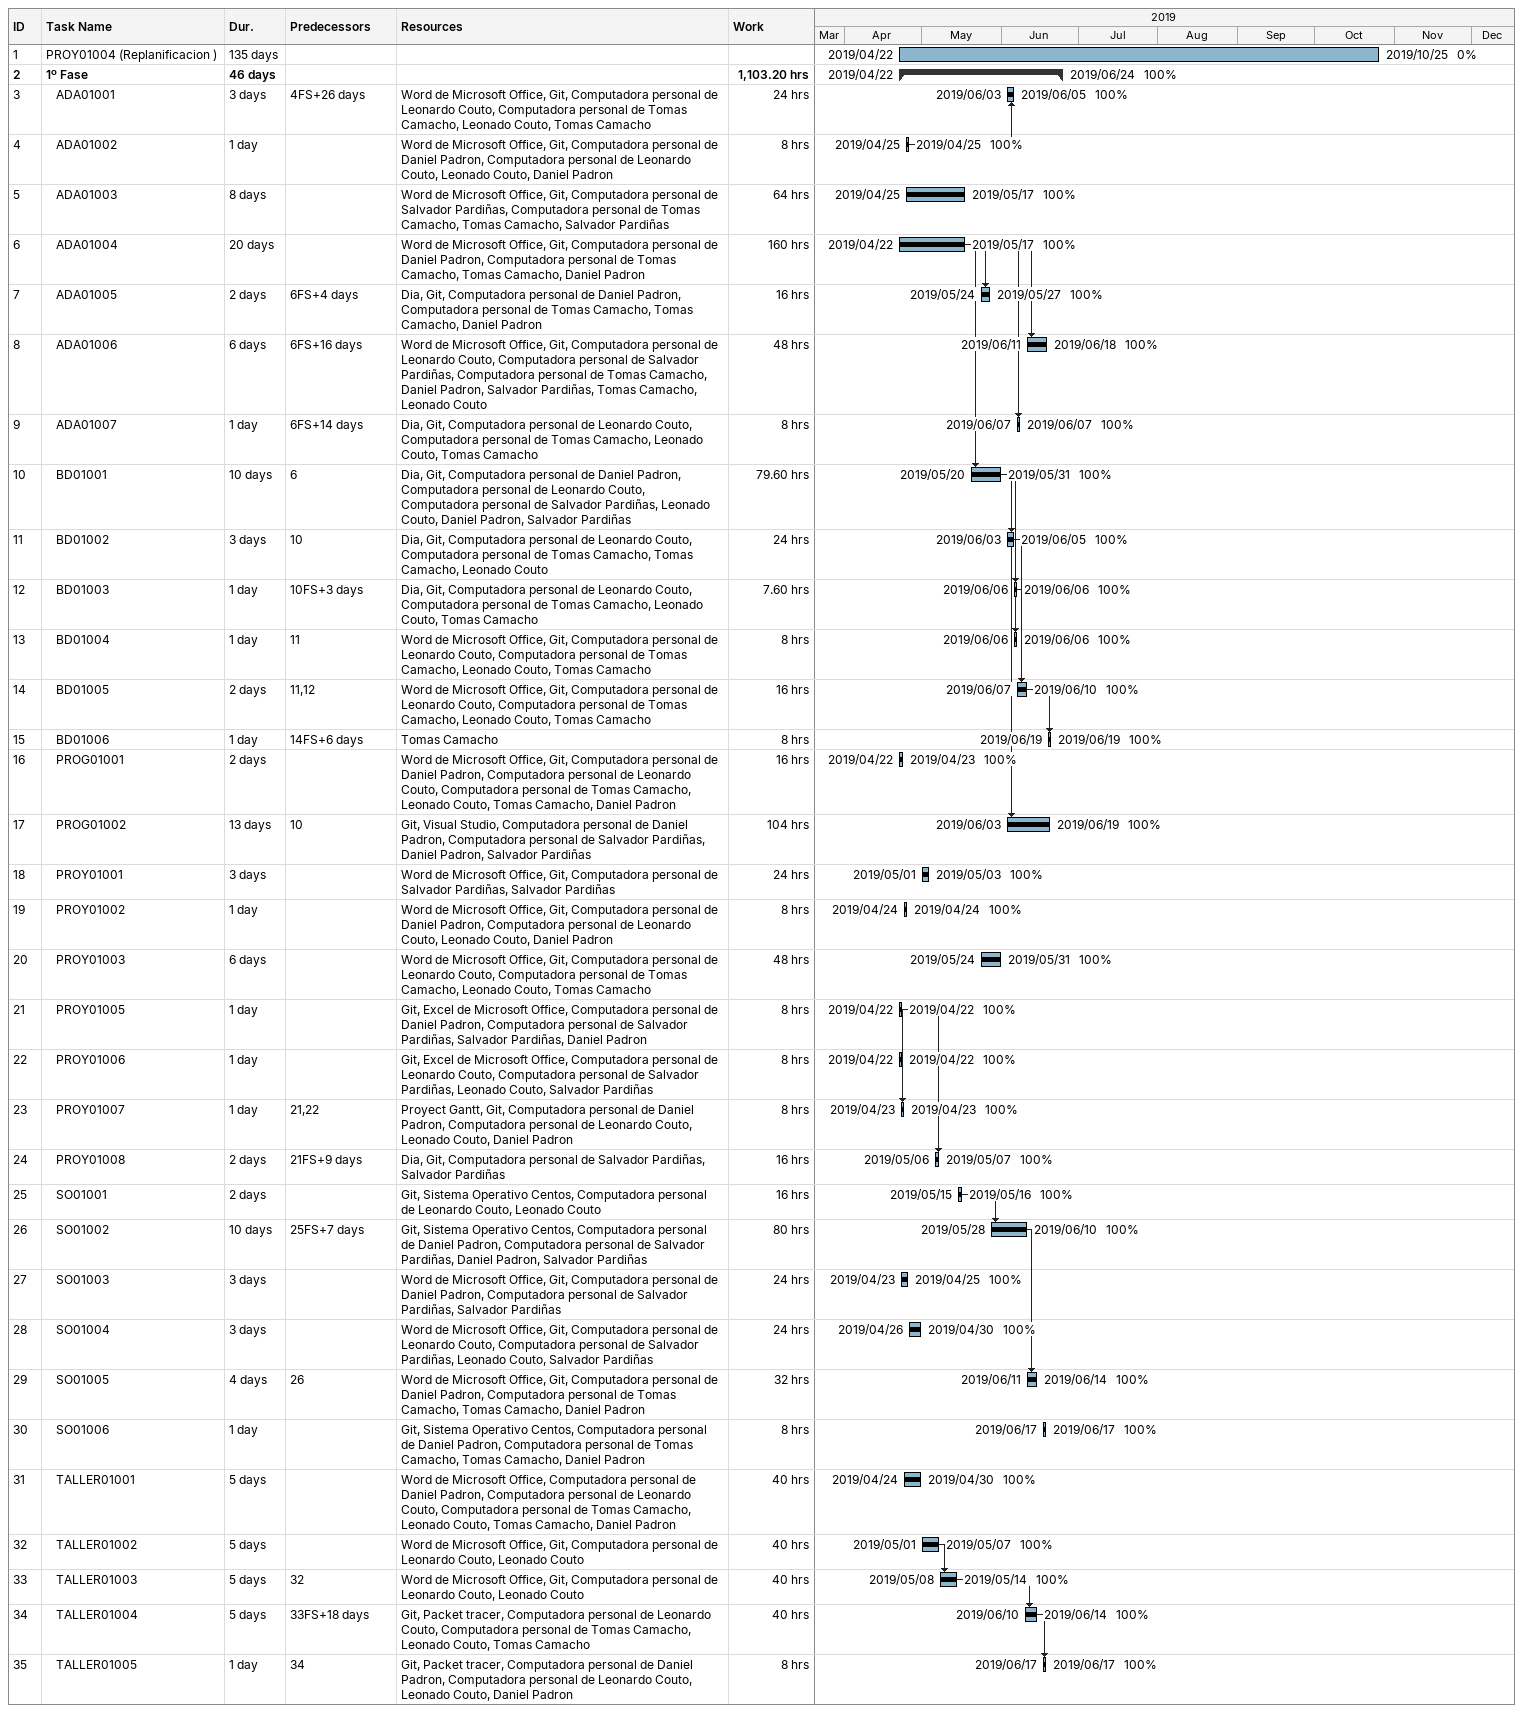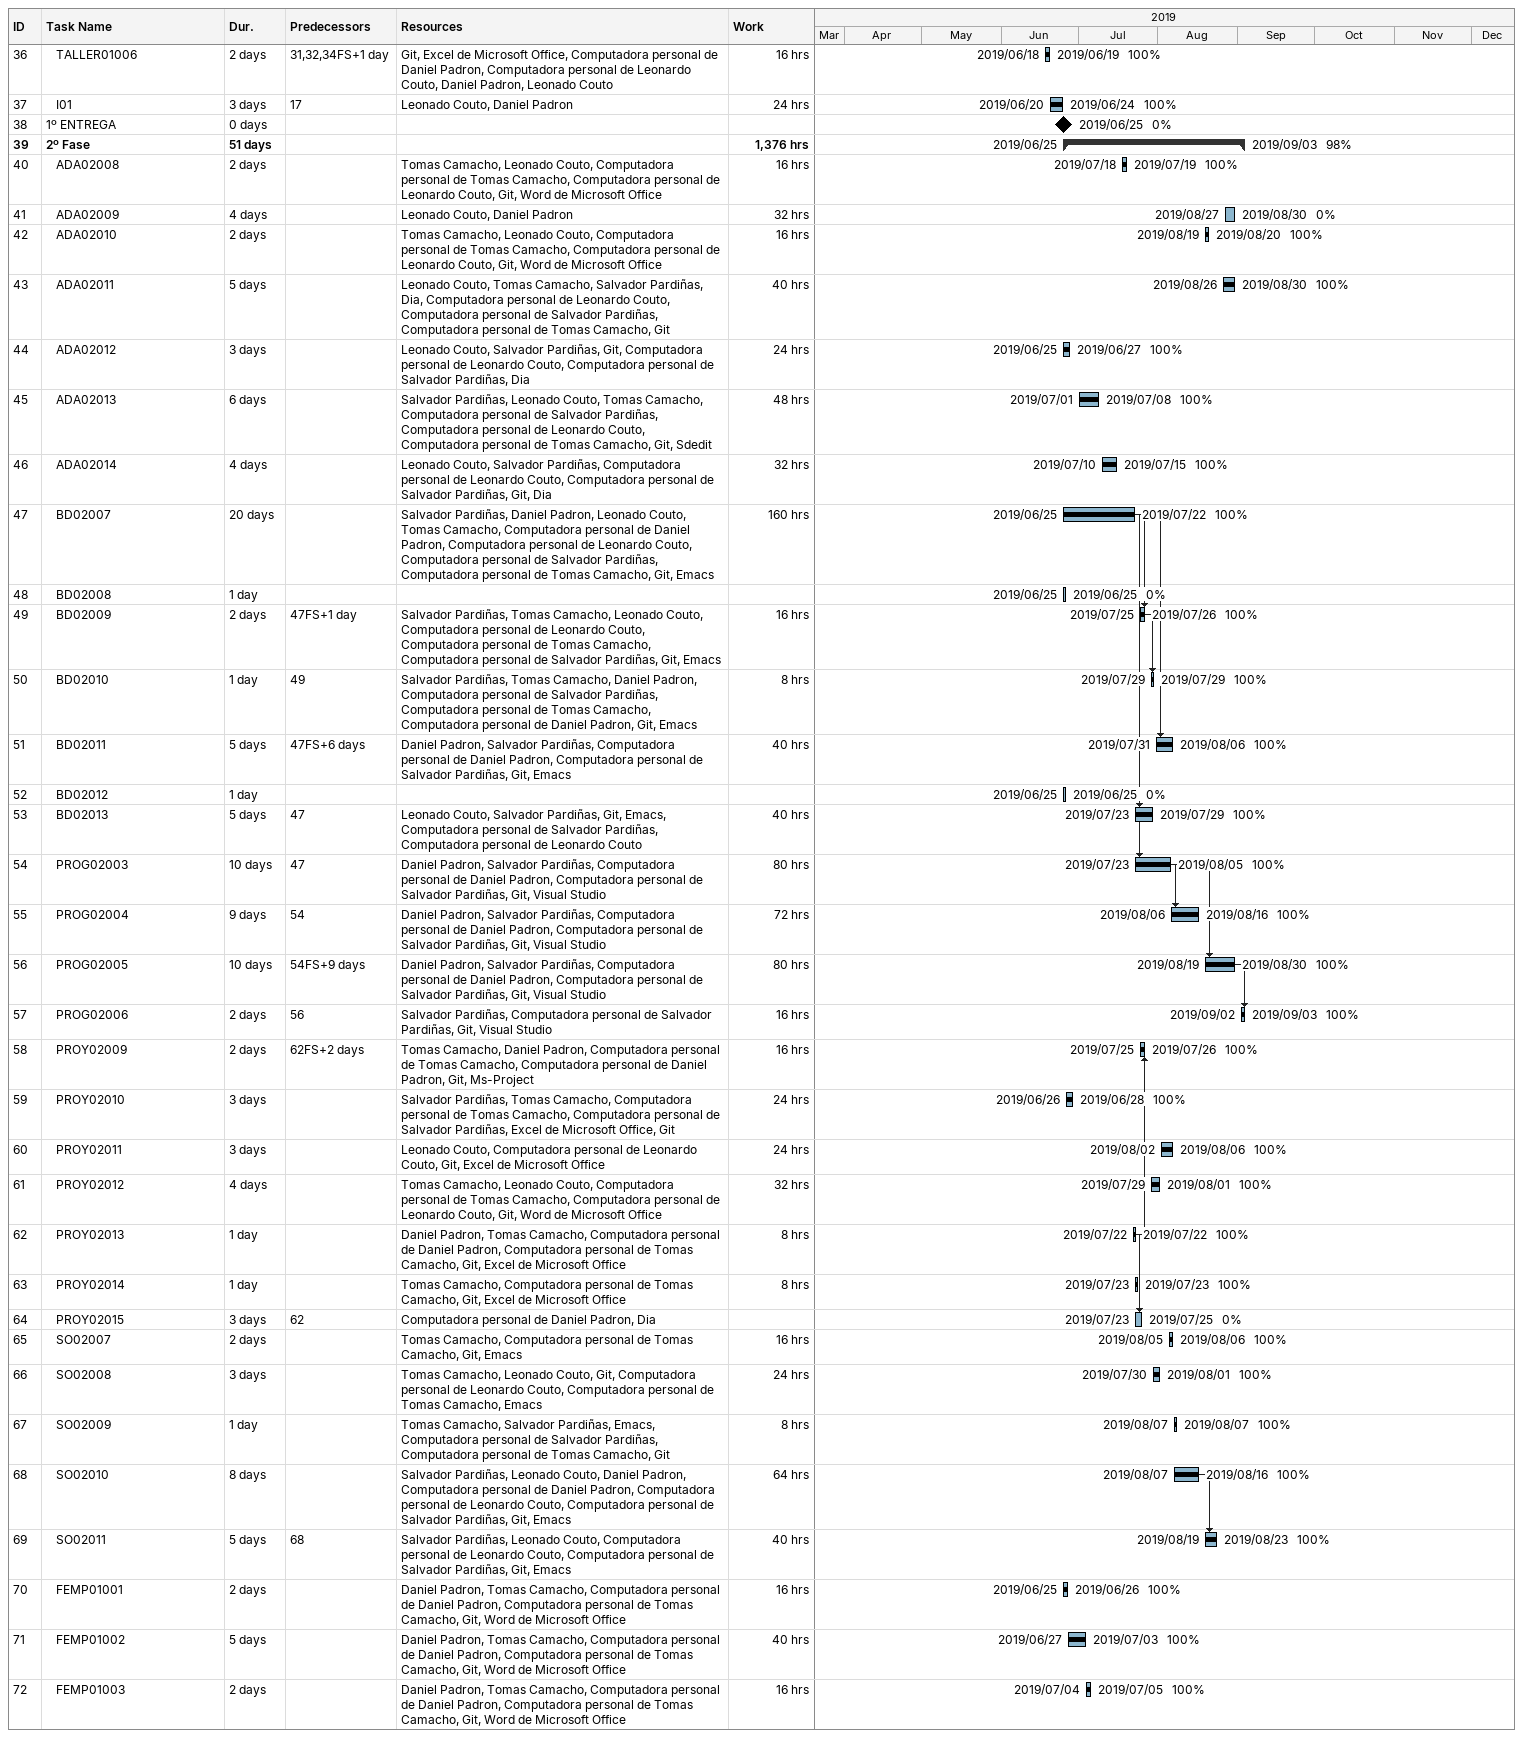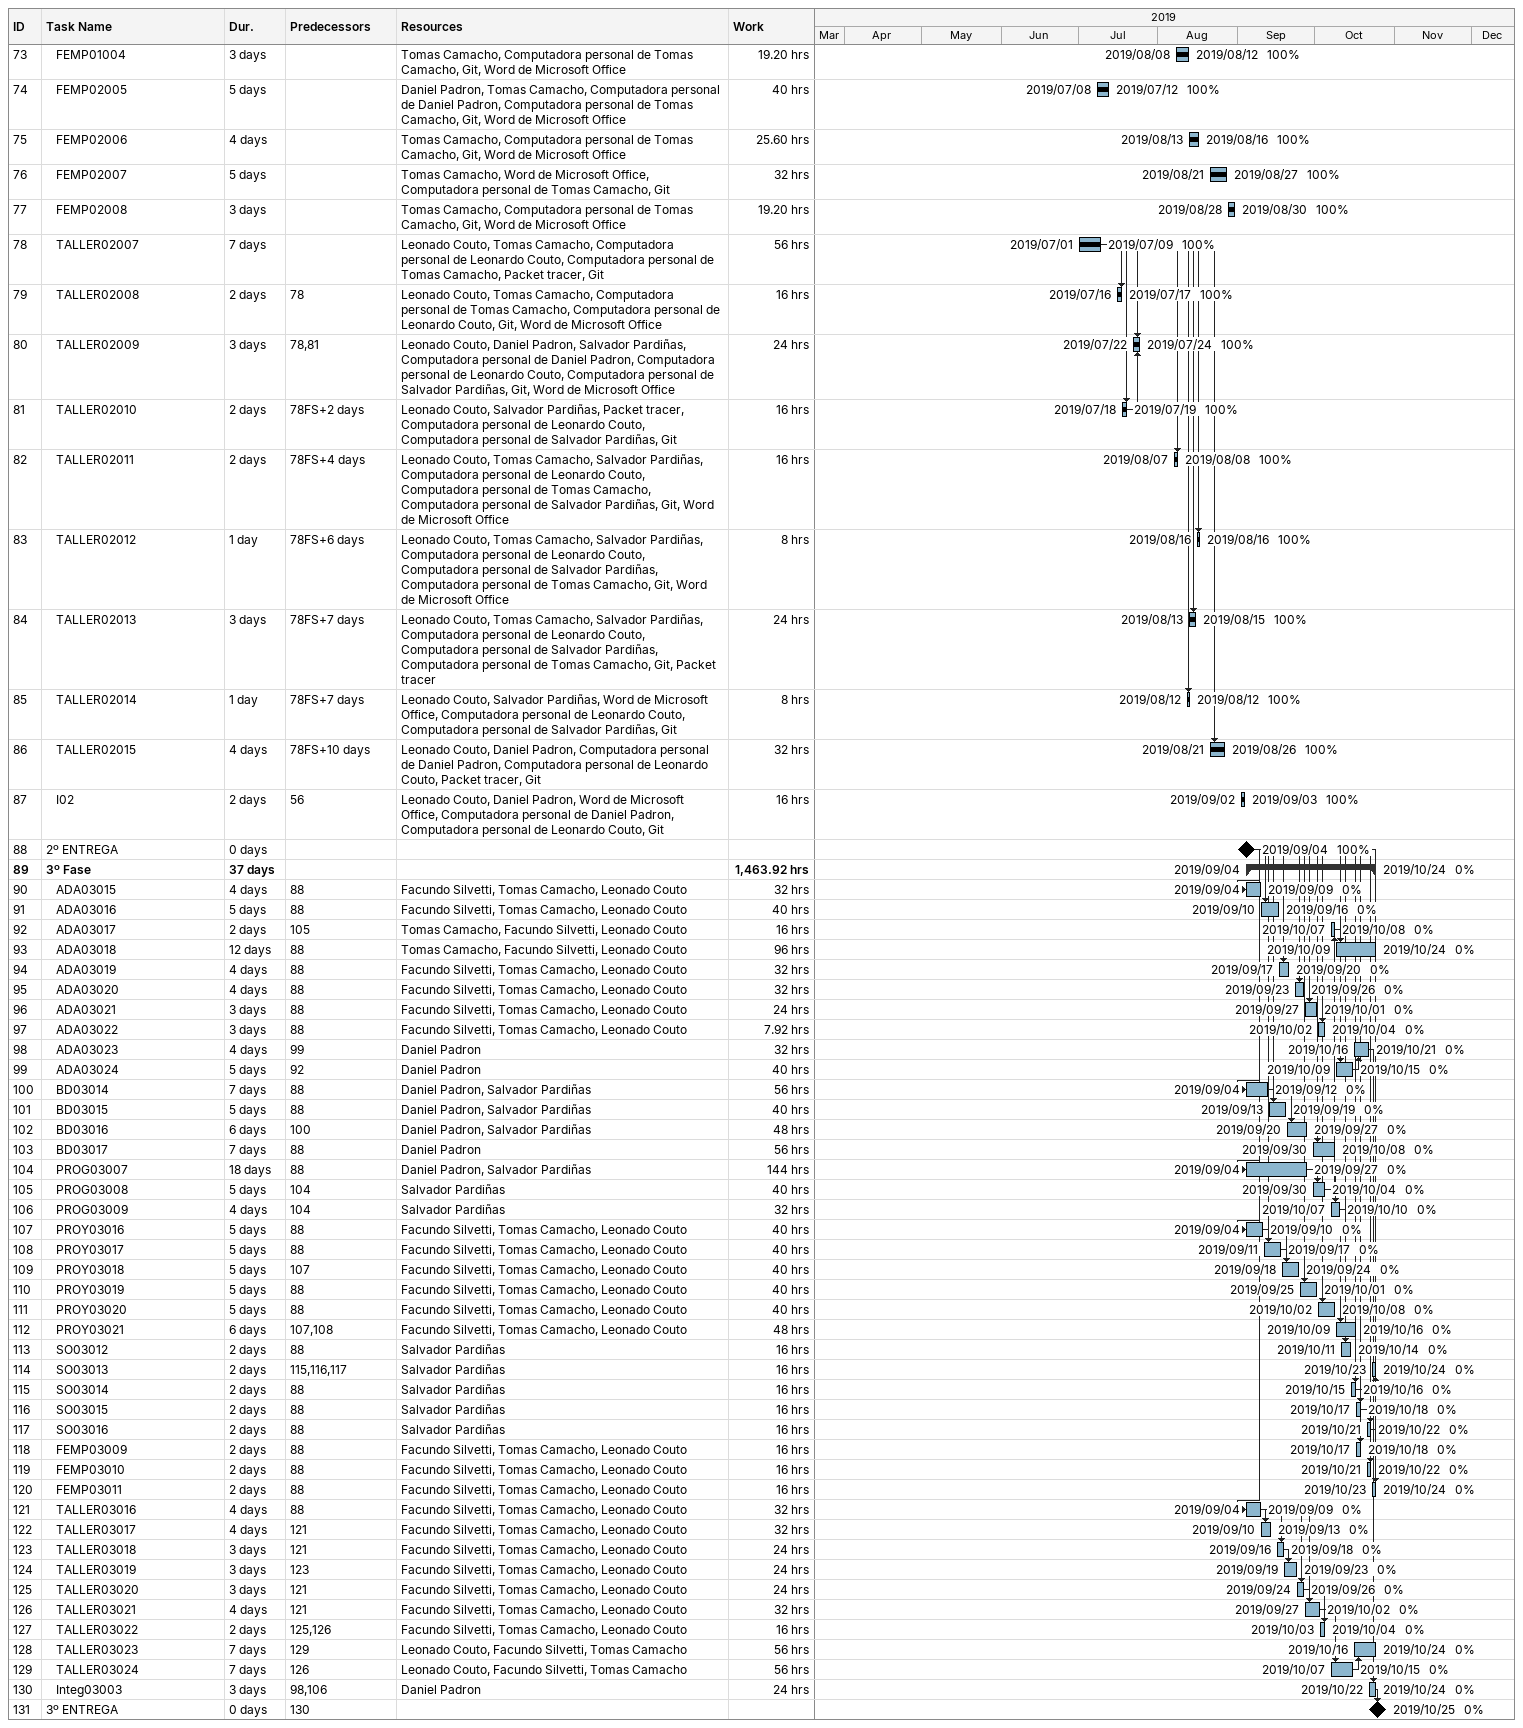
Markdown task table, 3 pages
| ID | Level | Task | Duration | Start | Finish | Predecessors | Resources | % complete | Work (h) |
|---|---|---|---|---|---|---|---|---|---|
| 1 | 1 | PROY01004 (Replanificacion ) | 135d | 2019-04-22 | 2019-10-25 |  |  | 0 |  |
| 2 | 1 | **1º Fase** | 46d | 2019-04-22 | 2019-06-24 |  |  | 100 | 1103.20 |
| 3 | 2 | ADA01001 | 3d | 2019-06-03 | 2019-06-05 | 4FS+26d | Word de Microsoft Office, Git, Computadora personal de Leonardo Couto, Computadora personal de Tomas Camacho, Leonado Couto, Tomas Camacho | 100 | 24 |
| 4 | 2 | ADA01002 | 1d | 2019-04-25 | 2019-04-25 |  | Word de Microsoft Office, Git, Computadora personal de Daniel Padron, Computadora personal de Leonardo Couto, Leonado Couto, Daniel Padron | 100 | 8 |
| 5 | 2 | ADA01003 | 8d | 2019-04-25 | 2019-05-17 |  | Word de Microsoft Office, Git, Computadora personal de Salvador Pardiñas, Computadora personal de Tomas Camacho, Tomas Camacho, Salvador Pardiñas | 100 | 64 |
| 6 | 2 | ADA01004 | 20d | 2019-04-22 | 2019-05-17 |  | Word de Microsoft Office, Git, Computadora personal de Daniel Padron, Computadora personal de Tomas Camacho, Tomas Camacho, Daniel Padron | 100 | 160 |
| 7 | 2 | ADA01005 | 2d | 2019-05-24 | 2019-05-27 | 6FS+4d | Dia, Git, Computadora personal de Daniel Padron, Computadora personal de Tomas Camacho, Tomas Camacho, Daniel Padron | 100 | 16 |
| 8 | 2 | ADA01006 | 6d | 2019-06-11 | 2019-06-18 | 6FS+16d | Word de Microsoft Office, Git, Computadora personal de Leonardo Couto, Computadora personal de Salvador Pardiñas, Computadora personal de Tomas Camacho, Daniel Padron, Salvador Pardiñas, Tomas Camacho, Leonado Couto | 100 | 48 |
| 9 | 2 | ADA01007 | 1d | 2019-06-07 | 2019-06-07 | 6FS+14d | Dia, Git, Computadora personal de Leonardo Couto, Computadora personal de Tomas Camacho, Leonado Couto, Tomas Camacho | 100 | 8 |
| 10 | 2 | BD01001 | 10d | 2019-05-20 | 2019-05-31 | 6 | Dia, Git, Computadora personal de Daniel Padron, Computadora personal de Leonardo Couto, Computadora personal de Salvador Pardiñas, Leonado Couto, Daniel Padron, Salvador Pardiñas | 100 | 79.60 |
| 11 | 2 | BD01002 | 3d | 2019-06-03 | 2019-06-05 | 10 | Dia, Git, Computadora personal de Leonardo Couto, Computadora personal de Tomas Camacho, Tomas Camacho, Leonado Couto | 100 | 24 |
| 12 | 2 | BD01003 | 1d | 2019-06-06 | 2019-06-06 | 10FS+3d | Dia, Git, Computadora personal de Leonardo Couto, Computadora personal de Tomas Camacho, Leonado Couto, Tomas Camacho | 100 | 7.60 |
| 13 | 2 | BD01004 | 1d | 2019-06-06 | 2019-06-06 | 11 | Word de Microsoft Office, Git, Computadora personal de Leonardo Couto, Computadora personal de Tomas Camacho, Leonado Couto, Tomas Camacho | 100 | 8 |
| 14 | 2 | BD01005 | 2d | 2019-06-07 | 2019-06-10 | 11, 12 | Word de Microsoft Office, Git, Computadora personal de Leonardo Couto, Computadora personal de Tomas Camacho, Leonado Couto, Tomas Camacho | 100 | 16 |
| 15 | 2 | BD01006 | 1d | 2019-06-19 | 2019-06-19 | 14FS+6d | Tomas Camacho | 100 | 8 |
| 16 | 2 | PROG01001 | 2d | 2019-04-22 | 2019-04-23 |  | Word de Microsoft Office, Git, Computadora personal de Daniel Padron, Computadora personal de Leonardo Couto, Computadora personal de Tomas Camacho, Leonado Couto, Tomas Camacho, Daniel Padron | 100 | 16 |
| 17 | 2 | PROG01002 | 13d | 2019-06-03 | 2019-06-19 | 10 | Git, Visual Studio, Computadora personal de Daniel Padron, Computadora personal de Salvador Pardiñas, Daniel Padron, Salvador Pardiñas | 100 | 104 |
| 18 | 2 | PROY01001 | 3d | 2019-05-01 | 2019-05-03 |  | Word de Microsoft Office, Git, Computadora personal de Salvador Pardiñas, Salvador Pardiñas | 100 | 24 |
| 19 | 2 | PROY01002 | 1d | 2019-04-24 | 2019-04-24 |  | Word de Microsoft Office, Git, Computadora personal de Daniel Padron, Computadora personal de Leonardo Couto, Leonado Couto, Daniel Padron | 100 | 8 |
| 20 | 2 | PROY01003 | 6d | 2019-05-24 | 2019-05-31 |  | Word de Microsoft Office, Git, Computadora personal de Leonardo Couto, Computadora personal de Tomas Camacho, Leonado Couto, Tomas Camacho | 100 | 48 |
| 21 | 2 | PROY01005 | 1d | 2019-04-22 | 2019-04-22 |  | Git, Excel de Microsoft Office, Computadora personal de Daniel Padron, Computadora personal de Salvador Pardiñas, Salvador Pardiñas, Daniel Padron | 100 | 8 |
| 22 | 2 | PROY01006 | 1d | 2019-04-22 | 2019-04-22 |  | Git, Excel de Microsoft Office, Computadora personal de Leonardo Couto, Computadora personal de Salvador Pardiñas, Leonado Couto, Salvador Pardiñas | 100 | 8 |
| 23 | 2 | PROY01007 | 1d | 2019-04-23 | 2019-04-23 | 21, 22 | Proyect Gantt, Git, Computadora personal de Daniel Padron, Computadora personal de Leonardo Couto, Leonado Couto, Daniel Padron | 100 | 8 |
| 24 | 2 | PROY01008 | 2d | 2019-05-06 | 2019-05-07 | 21FS+9d | Dia, Git, Computadora personal de Salvador Pardiñas, Salvador Pardiñas | 100 | 16 |
| 25 | 2 | SO01001 | 2d | 2019-05-15 | 2019-05-16 |  | Git, Sistema Operativo Centos, Computadora personal de Leonardo Couto, Leonado Couto | 100 | 16 |
| 26 | 2 | SO01002 | 10d | 2019-05-28 | 2019-06-10 | 25FS+7d | Git, Sistema Operativo Centos, Computadora personal de Daniel Padron, Computadora personal de Salvador Pardiñas, Daniel Padron, Salvador Pardiñas | 100 | 80 |
| 27 | 2 | SO01003 | 3d | 2019-04-23 | 2019-04-25 |  | Word de Microsoft Office, Git, Computadora personal de Daniel Padron, Computadora personal de Salvador Pardiñas, Salvador Pardiñas | 100 | 24 |
| 28 | 2 | SO01004 | 3d | 2019-04-26 | 2019-04-30 |  | Word de Microsoft Office, Git, Computadora personal de Leonardo Couto, Computadora personal de Salvador Pardiñas, Leonado Couto, Salvador Pardiñas | 100 | 24 |
| 29 | 2 | SO01005 | 4d | 2019-06-11 | 2019-06-14 | 26 | Word de Microsoft Office, Git, Computadora personal de Daniel Padron, Computadora personal de Tomas Camacho, Tomas Camacho, Daniel Padron | 100 | 32 |
| 30 | 2 | SO01006 | 1d | 2019-06-17 | 2019-06-17 |  | Git, Sistema Operativo Centos, Computadora personal de Daniel Padron, Computadora personal de Tomas Camacho, Tomas Camacho, Daniel Padron | 100 | 8 |
| 31 | 2 | TALLER01001 | 5d | 2019-04-24 | 2019-04-30 |  | Word de Microsoft Office, Computadora personal de Daniel Padron, Computadora personal de Leonardo Couto, Computadora personal de Tomas Camacho, Leonado Couto, Tomas Camacho, Daniel Padron | 100 | 40 |
| 32 | 2 | TALLER01002 | 5d | 2019-05-01 | 2019-05-07 |  | Word de Microsoft Office, Git, Computadora personal de Leonardo Couto, Leonado Couto | 100 | 40 |
| 33 | 2 | TALLER01003 | 5d | 2019-05-08 | 2019-05-14 | 32 | Word de Microsoft Office, Git, Computadora personal de Leonardo Couto, Leonado Couto | 100 | 40 |
| 34 | 2 | TALLER01004 | 5d | 2019-06-10 | 2019-06-14 | 33FS+18d | Git, Packet tracer, Computadora personal de Leonardo Couto, Computadora personal de Tomas Camacho, Leonado Couto, Tomas Camacho | 100 | 40 |
| 35 | 2 | TALLER01005 | 1d | 2019-06-17 | 2019-06-17 | 34 | Git, Packet tracer, Computadora personal de Daniel Padron, Computadora personal de Leonardo Couto, Leonado Couto, Daniel Padron | 100 | 8 |
| 36 | 2 | TALLER01006 | 2d | 2019-06-18 | 2019-06-19 | 31, 32, 34FS+1d | Git, Excel de Microsoft Office, Computadora personal de Daniel Padron, Computadora personal de Leonardo Couto, Daniel Padron, Leonado Couto | 100 | 16 |
| 37 | 2 | I01 | 3d | 2019-06-20 | 2019-06-24 | 17 | Leonado Couto, Daniel Padron | 100 | 24 |
| 38 | 1 | 1º ENTREGA | 0d | 2019-06-25 | 2019-06-25 |  |  | 0 |  |
| 39 | 1 | **2º Fase** | 51d | 2019-06-25 | 2019-09-03 |  |  | 98 | 1376 |
| 40 | 2 | ADA02008 | 2d | 2019-07-18 | 2019-07-19 |  | Tomas Camacho, Leonado Couto, Computadora personal de Tomas Camacho, Computadora personal de Leonardo Couto, Git, Word de Microsoft Office | 100 | 16 |
| 41 | 2 | ADA02009 | 4d | 2019-08-27 | 2019-08-30 |  | Leonado Couto, Daniel Padron | 0 | 32 |
| 42 | 2 | ADA02010 | 2d | 2019-08-19 | 2019-08-20 |  | Tomas Camacho, Leonado Couto, Computadora personal de Tomas Camacho, Computadora personal de Leonardo Couto, Git, Word de Microsoft Office | 100 | 16 |
| 43 | 2 | ADA02011 | 5d | 2019-08-26 | 2019-08-30 |  | Leonado Couto, Tomas Camacho, Salvador Pardiñas, Dia, Computadora personal de Leonardo Couto, Computadora personal de Salvador Pardiñas, Computadora personal de Tomas Camacho, Git | 100 | 40 |
| 44 | 2 | ADA02012 | 3d | 2019-06-25 | 2019-06-27 |  | Leonado Couto, Salvador Pardiñas, Git, Computadora personal de Leonardo Couto, Computadora personal de Salvador Pardiñas, Dia | 100 | 24 |
| 45 | 2 | ADA02013 | 6d | 2019-07-01 | 2019-07-08 |  | Salvador Pardiñas, Leonado Couto, Tomas Camacho, Computadora personal de Salvador Pardiñas, Computadora personal de Leonardo Couto, Computadora personal de Tomas Camacho, Git, Sdedit | 100 | 48 |
| 46 | 2 | ADA02014 | 4d | 2019-07-10 | 2019-07-15 |  | Leonado Couto, Salvador Pardiñas, Computadora personal de Leonardo Couto, Computadora personal de Salvador Pardiñas, Git, Dia | 100 | 32 |
| 47 | 2 | BD02007 | 20d | 2019-06-25 | 2019-07-22 |  | Salvador Pardiñas, Daniel Padron, Leonado Couto, Tomas Camacho, Computadora personal de Daniel Padron, Computadora personal de Leonardo Couto, Computadora personal de Salvador Pardiñas, Computadora personal de Tomas Camacho, Git, Emacs | 100 | 160 |
| 48 | 2 | BD02008 | 1d | 2019-06-25 | 2019-06-25 |  |  | 0 |  |
| 49 | 2 | BD02009 | 2d | 2019-07-25 | 2019-07-26 | 47FS+1d | Salvador Pardiñas, Tomas Camacho, Leonado Couto, Computadora personal de Leonardo Couto, Computadora personal de Tomas Camacho, Computadora personal de Salvador Pardiñas, Git, Emacs | 100 | 16 |
| 50 | 2 | BD02010 | 1d | 2019-07-29 | 2019-07-29 | 49 | Salvador Pardiñas, Tomas Camacho, Daniel Padron, Computadora personal de Salvador Pardiñas, Computadora personal de Tomas Camacho, Computadora personal de Daniel Padron, Git, Emacs | 100 | 8 |
| 51 | 2 | BD02011 | 5d | 2019-07-31 | 2019-08-06 | 47FS+6d | Daniel Padron, Salvador Pardiñas, Computadora personal de Daniel Padron, Computadora personal de Salvador Pardiñas, Git, Emacs | 100 | 40 |
| 52 | 2 | BD02012 | 1d | 2019-06-25 | 2019-06-25 |  |  | 0 |  |
| 53 | 2 | BD02013 | 5d | 2019-07-23 | 2019-07-29 | 47 | Leonado Couto, Salvador Pardiñas, Git, Emacs, Computadora personal de Salvador Pardiñas, Computadora personal de Leonardo Couto | 100 | 40 |
| 54 | 2 | PROG02003 | 10d | 2019-07-23 | 2019-08-05 | 47 | Daniel Padron, Salvador Pardiñas, Computadora personal de Daniel Padron, Computadora personal de Salvador Pardiñas, Git, Visual Studio | 100 | 80 |
| 55 | 2 | PROG02004 | 9d | 2019-08-06 | 2019-08-16 | 54 | Daniel Padron, Salvador Pardiñas, Computadora personal de Daniel Padron, Computadora personal de Salvador Pardiñas, Git, Visual Studio | 100 | 72 |
| 56 | 2 | PROG02005 | 10d | 2019-08-19 | 2019-08-30 | 54FS+9d | Daniel Padron, Salvador Pardiñas, Computadora personal de Daniel Padron, Computadora personal de Salvador Pardiñas, Git, Visual Studio | 100 | 80 |
| 57 | 2 | PROG02006 | 2d | 2019-09-02 | 2019-09-03 | 56 | Salvador Pardiñas, Computadora personal de Salvador Pardiñas, Git, Visual Studio | 100 | 16 |
| 58 | 2 | PROY02009 | 2d | 2019-07-25 | 2019-07-26 | 62FS+2d | Tomas Camacho, Daniel Padron, Computadora personal de Tomas Camacho, Computadora personal de Daniel Padron, Git, Ms-Project | 100 | 16 |
| 59 | 2 | PROY02010 | 3d | 2019-06-26 | 2019-06-28 |  | Salvador Pardiñas, Tomas Camacho, Computadora personal de Tomas Camacho, Computadora personal de Salvador Pardiñas, Excel de Microsoft Office, Git | 100 | 24 |
| 60 | 2 | PROY02011 | 3d | 2019-08-02 | 2019-08-06 |  | Leonado Couto, Computadora personal de Leonardo Couto, Git, Excel de Microsoft Office | 100 | 24 |
| 61 | 2 | PROY02012 | 4d | 2019-07-29 | 2019-08-01 |  | Tomas Camacho, Leonado Couto, Computadora personal de Tomas Camacho, Computadora personal de Leonardo Couto, Git, Word de Microsoft Office | 100 | 32 |
| 62 | 2 | PROY02013 | 1d | 2019-07-22 | 2019-07-22 |  | Daniel Padron, Tomas Camacho, Computadora personal de Daniel Padron, Computadora personal de Tomas Camacho, Git, Excel de Microsoft Office | 100 | 8 |
| 63 | 2 | PROY02014 | 1d | 2019-07-23 | 2019-07-23 |  | Tomas Camacho, Computadora personal de Tomas Camacho, Git, Excel de Microsoft Office | 100 | 8 |
| 64 | 2 | PROY02015 | 3d | 2019-07-23 | 2019-07-25 | 62 | Computadora personal de Daniel Padron, Dia | 0 |  |
| 65 | 2 | SO02007 | 2d | 2019-08-05 | 2019-08-06 |  | Tomas Camacho, Computadora personal de Tomas Camacho, Git, Emacs | 100 | 16 |
| 66 | 2 | SO02008 | 3d | 2019-07-30 | 2019-08-01 |  | Tomas Camacho, Leonado Couto, Git, Computadora personal de Leonardo Couto, Computadora personal de Tomas Camacho, Emacs | 100 | 24 |
| 67 | 2 | SO02009 | 1d | 2019-08-07 | 2019-08-07 |  | Tomas Camacho, Salvador Pardiñas, Emacs, Computadora personal de Salvador Pardiñas, Computadora personal de Tomas Camacho, Git | 100 | 8 |
| 68 | 2 | SO02010 | 8d | 2019-08-07 | 2019-08-16 |  | Salvador Pardiñas, Leonado Couto, Daniel Padron, Computadora personal de Daniel Padron, Computadora personal de Leonardo Couto, Computadora personal de Salvador Pardiñas, Git, Emacs | 100 | 64 |
| 69 | 2 | SO02011 | 5d | 2019-08-19 | 2019-08-23 | 68 | Salvador Pardiñas, Leonado Couto, Computadora personal de Leonardo Couto, Computadora personal de Salvador Pardiñas, Git, Emacs | 100 | 40 |
| 70 | 2 | FEMP01001 | 2d | 2019-06-25 | 2019-06-26 |  | Daniel Padron, Tomas Camacho, Computadora personal de Daniel Padron, Computadora personal de Tomas Camacho, Git, Word de Microsoft Office | 100 | 16 |
| 71 | 2 | FEMP01002 | 5d | 2019-06-27 | 2019-07-03 |  | Daniel Padron, Tomas Camacho, Computadora personal de Daniel Padron, Computadora personal de Tomas Camacho, Git, Word de Microsoft Office | 100 | 40 |
| 72 | 2 | FEMP01003 | 2d | 2019-07-04 | 2019-07-05 |  | Daniel Padron, Tomas Camacho, Computadora personal de Daniel Padron, Computadora personal de Tomas Camacho, Git, Word de Microsoft Office | 100 | 16 |
| 73 | 2 | FEMP01004 | 3d | 2019-08-08 | 2019-08-12 |  | Tomas Camacho, Computadora personal de Tomas Camacho, Git, Word de Microsoft Office | 100 | 19.20 |
| 74 | 2 | FEMP02005 | 5d | 2019-07-08 | 2019-07-12 |  | Daniel Padron, Tomas Camacho, Computadora personal de Daniel Padron, Computadora personal de Tomas Camacho, Git, Word de Microsoft Office | 100 | 40 |
| 75 | 2 | FEMP02006 | 4d | 2019-08-13 | 2019-08-16 |  | Tomas Camacho, Computadora personal de Tomas Camacho, Git, Word de Microsoft Office | 100 | 25.60 |
| 76 | 2 | FEMP02007 | 5d | 2019-08-21 | 2019-08-27 |  | Tomas Camacho, Word de Microsoft Office, Computadora personal de Tomas Camacho, Git | 100 | 32 |
| 77 | 2 | FEMP02008 | 3d | 2019-08-28 | 2019-08-30 |  | Tomas Camacho, Computadora personal de Tomas Camacho, Git, Word de Microsoft Office | 100 | 19.20 |
| 78 | 2 | TALLER02007 | 7d | 2019-07-01 | 2019-07-09 |  | Leonado Couto, Tomas Camacho, Computadora personal de Leonardo Couto, Computadora personal de Tomas Camacho, Packet tracer, Git | 100 | 56 |
| 79 | 2 | TALLER02008 | 2d | 2019-07-16 | 2019-07-17 | 78 | Leonado Couto, Tomas Camacho, Computadora personal de Tomas Camacho, Computadora personal de Leonardo Couto, Git, Word de Microsoft Office | 100 | 16 |
| 80 | 2 | TALLER02009 | 3d | 2019-07-22 | 2019-07-24 | 78, 81 | Leonado Couto, Daniel Padron, Salvador Pardiñas, Computadora personal de Daniel Padron, Computadora personal de Leonardo Couto, Computadora personal de Salvador Pardiñas, Git, Word de Microsoft Office | 100 | 24 |
| 81 | 2 | TALLER02010 | 2d | 2019-07-18 | 2019-07-19 | 78FS+2d | Leonado Couto, Salvador Pardiñas, Packet tracer, Computadora personal de Leonardo Couto, Computadora personal de Salvador Pardiñas, Git | 100 | 16 |
| 82 | 2 | TALLER02011 | 2d | 2019-08-07 | 2019-08-08 | 78FS+4d | Leonado Couto, Tomas Camacho, Salvador Pardiñas, Computadora personal de Leonardo Couto, Computadora personal de Tomas Camacho, Computadora personal de Salvador Pardiñas, Git, Word de Microsoft Office | 100 | 16 |
| 83 | 2 | TALLER02012 | 1d | 2019-08-16 | 2019-08-16 | 78FS+6d | Leonado Couto, Tomas Camacho, Salvador Pardiñas, Computadora personal de Leonardo Couto, Computadora personal de Salvador Pardiñas, Computadora personal de Tomas Camacho, Git, Word de Microsoft Office | 100 | 8 |
| 84 | 2 | TALLER02013 | 3d | 2019-08-13 | 2019-08-15 | 78FS+7d | Leonado Couto, Tomas Camacho, Salvador Pardiñas, Computadora personal de Leonardo Couto, Computadora personal de Salvador Pardiñas, Computadora personal de Tomas Camacho, Git, Packet tracer | 100 | 24 |
| 85 | 2 | TALLER02014 | 1d | 2019-08-12 | 2019-08-12 | 78FS+7d | Leonado Couto, Salvador Pardiñas, Word de Microsoft Office, Computadora personal de Leonardo Couto, Computadora personal de Salvador Pardiñas, Git | 100 | 8 |
| 86 | 2 | TALLER02015 | 4d | 2019-08-21 | 2019-08-26 | 78FS+10d | Leonado Couto, Daniel Padron, Computadora personal de Daniel Padron, Computadora personal de Leonardo Couto, Packet tracer, Git | 100 | 32 |
| 87 | 2 | I02 | 2d | 2019-09-02 | 2019-09-03 | 56 | Leonado Couto, Daniel Padron, Word de Microsoft Office, Computadora personal de Daniel Padron, Computadora personal de Leonardo Couto, Git | 100 | 16 |
| 88 | 1 | 2º ENTREGA | 0d | 2019-09-04 | 2019-09-04 |  |  | 100 |  |
| 89 | 1 | **3º Fase** | 37d | 2019-09-04 | 2019-10-24 |  |  | 0 | 1463.92 |
| 90 | 2 | ADA03015 | 4d | 2019-09-04 | 2019-09-09 | 88 | Facundo Silvetti, Tomas Camacho, Leonado Couto | 0 | 32 |
| 91 | 2 | ADA03016 | 5d | 2019-09-10 | 2019-09-16 | 88 | Facundo Silvetti, Tomas Camacho, Leonado Couto | 0 | 40 |
| 92 | 2 | ADA03017 | 2d | 2019-10-07 | 2019-10-08 | 105 | Tomas Camacho, Facundo Silvetti, Leonado Couto | 0 | 16 |
| 93 | 2 | ADA03018 | 12d | 2019-10-09 | 2019-10-24 | 88 | Tomas Camacho, Facundo Silvetti, Leonado Couto | 0 | 96 |
| 94 | 2 | ADA03019 | 4d | 2019-09-17 | 2019-09-20 | 88 | Facundo Silvetti, Tomas Camacho, Leonado Couto | 0 | 32 |
| 95 | 2 | ADA03020 | 4d | 2019-09-23 | 2019-09-26 | 88 | Facundo Silvetti, Tomas Camacho, Leonado Couto | 0 | 32 |
| 96 | 2 | ADA03021 | 3d | 2019-09-27 | 2019-10-01 | 88 | Facundo Silvetti, Tomas Camacho, Leonado Couto | 0 | 24 |
| 97 | 2 | ADA03022 | 3d | 2019-10-02 | 2019-10-04 | 88 | Facundo Silvetti, Tomas Camacho, Leonado Couto | 0 | 7.92 |
| 98 | 2 | ADA03023 | 4d | 2019-10-16 | 2019-10-21 | 99 | Daniel Padron | 0 | 32 |
| 99 | 2 | ADA03024 | 5d | 2019-10-09 | 2019-10-15 | 92 | Daniel Padron | 0 | 40 |
| 100 | 2 | BD03014 | 7d | 2019-09-04 | 2019-09-12 | 88 | Daniel Padron, Salvador Pardiñas | 0 | 56 |
| 101 | 2 | BD03015 | 5d | 2019-09-13 | 2019-09-19 | 88 | Daniel Padron, Salvador Pardiñas | 0 | 40 |
| 102 | 2 | BD03016 | 6d | 2019-09-20 | 2019-09-27 | 100 | Daniel Padron, Salvador Pardiñas | 0 | 48 |
| 103 | 2 | BD03017 | 7d | 2019-09-30 | 2019-10-08 | 88 | Daniel Padron | 0 | 56 |
| 104 | 2 | PROG03007 | 18d | 2019-09-04 | 2019-09-27 | 88 | Daniel Padron, Salvador Pardiñas | 0 | 144 |
| 105 | 2 | PROG03008 | 5d | 2019-09-30 | 2019-10-04 | 104 | Salvador Pardiñas | 0 | 40 |
| 106 | 2 | PROG03009 | 4d | 2019-10-07 | 2019-10-10 | 104 | Salvador Pardiñas | 0 | 32 |
| 107 | 2 | PROY03016 | 5d | 2019-09-04 | 2019-09-10 | 88 | Facundo Silvetti, Tomas Camacho, Leonado Couto | 0 | 40 |
| 108 | 2 | PROY03017 | 5d | 2019-09-11 | 2019-09-17 | 88 | Facundo Silvetti, Tomas Camacho, Leonado Couto | 0 | 40 |
| 109 | 2 | PROY03018 | 5d | 2019-09-18 | 2019-09-24 | 107 | Facundo Silvetti, Tomas Camacho, Leonado Couto | 0 | 40 |
| 110 | 2 | PROY03019 | 5d | 2019-09-25 | 2019-10-01 | 88 | Facundo Silvetti, Tomas Camacho, Leonado Couto | 0 | 40 |
| 111 | 2 | PROY03020 | 5d | 2019-10-02 | 2019-10-08 | 88 | Facundo Silvetti, Tomas Camacho, Leonado Couto | 0 | 40 |
| 112 | 2 | PROY03021 | 6d | 2019-10-09 | 2019-10-16 | 107, 108 | Facundo Silvetti, Tomas Camacho, Leonado Couto | 0 | 48 |
| 113 | 2 | SO03012 | 2d | 2019-10-11 | 2019-10-14 | 88 | Salvador Pardiñas | 0 | 16 |
| 114 | 2 | SO03013 | 2d | 2019-10-23 | 2019-10-24 | 115, 116, 117 | Salvador Pardiñas | 0 | 16 |
| 115 | 2 | SO03014 | 2d | 2019-10-15 | 2019-10-16 | 88 | Salvador Pardiñas | 0 | 16 |
| 116 | 2 | SO03015 | 2d | 2019-10-17 | 2019-10-18 | 88 | Salvador Pardiñas | 0 | 16 |
| 117 | 2 | SO03016 | 2d | 2019-10-21 | 2019-10-22 | 88 | Salvador Pardiñas | 0 | 16 |
| 118 | 2 | FEMP03009 | 2d | 2019-10-17 | 2019-10-18 | 88 | Facundo Silvetti, Tomas Camacho, Leonado Couto | 0 | 16 |
| 119 | 2 | FEMP03010 | 2d | 2019-10-21 | 2019-10-22 | 88 | Facundo Silvetti, Tomas Camacho, Leonado Couto | 0 | 16 |
| 120 | 2 | FEMP03011 | 2d | 2019-10-23 | 2019-10-24 | 88 | Facundo Silvetti, Tomas Camacho, Leonado Couto | 0 | 16 |
| 121 | 2 | TALLER03016 | 4d | 2019-09-04 | 2019-09-09 | 88 | Facundo Silvetti, Tomas Camacho, Leonado Couto | 0 | 32 |
| 122 | 2 | TALLER03017 | 4d | 2019-09-10 | 2019-09-13 | 121 | Facundo Silvetti, Tomas Camacho, Leonado Couto | 0 | 32 |
| 123 | 2 | TALLER03018 | 3d | 2019-09-16 | 2019-09-18 | 121 | Facundo Silvetti, Tomas Camacho, Leonado Couto | 0 | 24 |
| 124 | 2 | TALLER03019 | 3d | 2019-09-19 | 2019-09-23 | 123 | Facundo Silvetti, Tomas Camacho, Leonado Couto | 0 | 24 |
| 125 | 2 | TALLER03020 | 3d | 2019-09-24 | 2019-09-26 | 121 | Facundo Silvetti, Tomas Camacho, Leonado Couto | 0 | 24 |
| 126 | 2 | TALLER03021 | 4d | 2019-09-27 | 2019-10-02 | 121 | Facundo Silvetti, Tomas Camacho, Leonado Couto | 0 | 32 |
| 127 | 2 | TALLER03022 | 2d | 2019-10-03 | 2019-10-04 | 125, 126 | Facundo Silvetti, Tomas Camacho, Leonado Couto | 0 | 16 |
| 128 | 2 | TALLER03023 | 7d | 2019-10-16 | 2019-10-24 | 129 | Leonado Couto, Facundo Silvetti, Tomas Camacho | 0 | 56 |
| 129 | 2 | TALLER03024 | 7d | 2019-10-07 | 2019-10-15 | 126 | Leonado Couto, Facundo Silvetti, Tomas Camacho | 0 | 56 |
| 130 | 2 | Integ03003 | 3d | 2019-10-22 | 2019-10-24 | 98, 106 | Daniel Padron | 0 | 24 |
| 131 | 1 | 3º ENTREGA | 0d | 2019-10-25 | 2019-10-25 | 130 |  | 0 |  |
